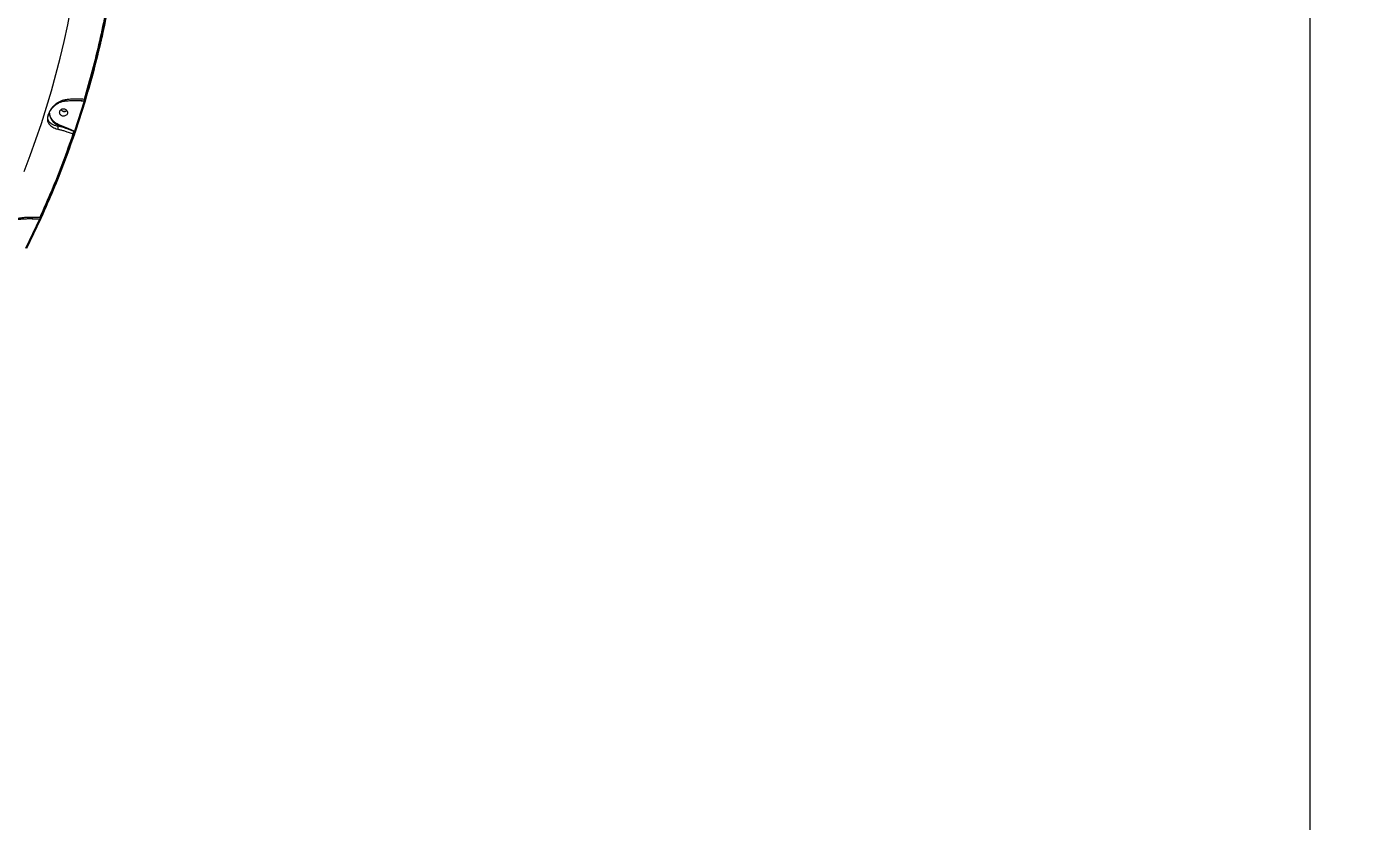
# Model space of a CAD drawing. Header units: millimetres. Extents: x -7083 to 7374, y -8368 to 7509.
# Drawn here: x 3121 to 4666, y -2781 to -1869 of the extents above; entities that cross this region are included whole.
import ezdxf

# ---------------------------------------------------------------- set-up
doc = ezdxf.new("R2010")
doc.units = ezdxf.units.MM
for name, color, linetype in [('DIKOM_ОБЪЕКТ', 7, 'Continuous'), ('DIKOM_РАЗМЕР_ЗОНА', 7, 'Continuous'), ('DIKOM_РАЗМЕР_ОБЪЕКТА', 7, 'Continuous')]:
    doc.layers.add(name, color=color, linetype=linetype)
doc.styles.add('style1', font='arial.ttf', dxfattribs={"width": 0.8})
doc.dimstyles.new('1-50', dxfattribs={"dimtxt": 300, "dimasz": 200, "dimexe": 100, "dimexo": 0, "dimgap": 100, "dimtad": 1, "dimtxsty": 'style1', "dimcen": 200, "dimclrd": 7, "dimclre": 7, "dimclrt": 7, "dimadec": 1, "dimazin": 2, "dimtfac": 1, "dimtmove": 0, "dimatfit": 2, "dimfxl": 0, "dimlwd": 25, "dimlwe": 18, "dimarcsym": 0})

# ---------------------------------------------------------------- blocks, each defined once
blk = doc.blocks.new('*D10')
at = {"layer": 'Defpoints', "color": 0, "transparency": 16777216}
for p in [(4593.5, 648.9), (-5583.4, 648), (4593.5, -5902.5)]:
    blk.add_point(p, dxfattribs=at)
at = {"layer": 'DIKOM_РАЗМЕР_ОБЪЕКТА', "color": 7, "lineweight": 18, "transparency": 16777216}
for p, q in [((4593.5, 648.9), (4593.5, -6002.5)), ((-5583.4, 648), (-5583.4, -6002.5))]:
    blk.add_line(p, q, dxfattribs=at)
at = {"layer": 'DIKOM_РАЗМЕР_ОБЪЕКТА', "color": 7, "lineweight": 25, "transparency": 16777216}
blk.add_line((-5383.4, -5902.5), (4393.5, -5902.5), dxfattribs=at)
at = {"layer": 'DIKOM_РАЗМЕР_ОБЪЕКТА', "color": 7, "transparency": 16777216}
for points in [[(-5383.4, -5869.2), (-5383.4, -5935.9), (-5583.4, -5902.5)], [(4393.5, -5869.2), (4393.5, -5935.9), (4593.5, -5902.5)]]:
    blk.add_solid(points, dxfattribs=at)
at = {"layer": 'DIKOM_РАЗМЕР_ОБЪЕКТА', "color": 7, "transparency": 16777216, "insert": (-226.1, -5649.4), "char_height": 300, "attachment_point": 5, "style": 'style1'}
blk.add_mtext('10150', dxfattribs=at)
blk = doc.blocks.new('*D11')
at = {"layer": 'Defpoints', "color": 0, "transparency": 16777216}
for p in [(-321.7, 5509.1), (-348.7, -4811.5), (5568.6, -4811.5)]:
    blk.add_point(p, dxfattribs=at)
at = {"layer": 'DIKOM_РАЗМЕР_ОБЪЕКТА', "color": 7, "lineweight": 18, "transparency": 16777216}
for p, q in [((-321.7, 5509.1), (5668.6, 5509.1)), ((-348.7, -4811.5), (5668.6, -4811.5))]:
    blk.add_line(p, q, dxfattribs=at)
at = {"layer": 'DIKOM_РАЗМЕР_ОБЪЕКТА', "color": 7, "lineweight": 25, "transparency": 16777216}
blk.add_line((5568.6, 5309.1), (5568.6, -4611.5), dxfattribs=at)
at = {"layer": 'DIKOM_РАЗМЕР_ОБЪЕКТА', "color": 7, "transparency": 16777216}
for points in [[(5535.2, 5309.1), (5601.9, 5309.1), (5568.6, 5509.1)], [(5535.2, -4611.5), (5601.9, -4611.5), (5568.6, -4811.5)]]:
    blk.add_solid(points, dxfattribs=at)
at = {"layer": 'DIKOM_РАЗМЕР_ОБЪЕКТА', "color": 7, "transparency": 16777216, "insert": (5315.3, 775.2), "char_height": 300, "attachment_point": 5, "rotation": 90, "style": 'style1'}
blk.add_mtext('10300', dxfattribs=at)
blk = doc.blocks.new('*D12')
at = {"layer": 'Defpoints', "color": 0, "transparency": 16777216}
for p in [(-621.7, 7509.1), (-373.6, -6811.5), (7273.9, -6811.5)]:
    blk.add_point(p, dxfattribs=at)
at = {"layer": 'DIKOM_РАЗМЕР_ЗОНА', "color": 7, "lineweight": 18, "transparency": 16777216}
for p, q in [((-621.7, 7509.1), (7373.9, 7509.1)), ((-373.6, -6811.5), (7373.9, -6811.5))]:
    blk.add_line(p, q, dxfattribs=at)
at = {"layer": 'DIKOM_РАЗМЕР_ЗОНА', "color": 7, "lineweight": 25, "transparency": 16777216}
blk.add_line((7273.9, 7309.1), (7273.9, -6611.5), dxfattribs=at)
at = {"layer": 'DIKOM_РАЗМЕР_ЗОНА', "color": 7, "transparency": 16777216}
for points in [[(7240.6, 7309.1), (7307.2, 7309.1), (7273.9, 7509.1)], [(7240.6, -6611.5), (7307.2, -6611.5), (7273.9, -6811.5)]]:
    blk.add_solid(points, dxfattribs=at)
at = {"layer": 'DIKOM_РАЗМЕР_ЗОНА', "color": 7, "transparency": 16777216, "insert": (7020.6, 1288.3), "char_height": 300, "attachment_point": 5, "rotation": 90, "style": 'style1'}
blk.add_mtext('14300', dxfattribs=at)
blk = doc.blocks.new('*D13')
at = {"layer": 'Defpoints', "color": 0, "transparency": 16777216}
for p in [(6593.5, 996.2), (-7083.4, 648), (6593.5, -8268.3)]:
    blk.add_point(p, dxfattribs=at)
at = {"layer": 'DIKOM_РАЗМЕР_ЗОНА', "color": 7, "lineweight": 18, "transparency": 16777216}
for p, q in [((6593.5, 996.2), (6593.5, -8368.3)), ((-7083.4, 648), (-7083.4, -8368.3))]:
    blk.add_line(p, q, dxfattribs=at)
at = {"layer": 'DIKOM_РАЗМЕР_ЗОНА', "color": 7, "lineweight": 25, "transparency": 16777216}
blk.add_line((-6883.4, -8268.3), (6393.5, -8268.3), dxfattribs=at)
at = {"layer": 'DIKOM_РАЗМЕР_ЗОНА', "color": 7, "transparency": 16777216}
for points in [[(-6883.4, -8235), (-6883.4, -8301.6), (-7083.4, -8268.3)], [(6393.5, -8235), (6393.5, -8301.6), (6593.5, -8268.3)]]:
    blk.add_solid(points, dxfattribs=at)
at = {"layer": 'DIKOM_РАЗМЕР_ЗОНА', "color": 7, "transparency": 16777216, "insert": (322.1, -8015), "char_height": 300, "attachment_point": 5, "style": 'style1'}
blk.add_mtext('13650', dxfattribs=at)

msp = doc.modelspace()

# ---------------------------------------------------------------- linework, layer by layer
at = {"layer": 'DIKOM_ОБЪЕКТ', "color": 7, "linetype": 'Continuous', "lineweight": 15}
for p, q in [((3187.145, -1954.456), (3176.065, -1989.03)), ((3188.175, -1954.4), (3177.086, -1989.002)), ((3178.72, -1953.792), (3180.39, -1953.931)), ((3180.39, -1953.931), (3187.01, -1954.445)), ((3186.984, -1954.172), (3187.4, -1954.207)), ((3187.681, -1952.602), (3187.009, -1952.546)), ((3187.01, -1954.445), (3187.145, -1954.456)), ((3157.043, -1981.833), (3156.722, -1983.358)), ((3156.722, -1983.358), (3156.723, -1983.361)), ((3169.369, -1986.919), (3157.043, -1981.833)), ((3169.596, -1986.318), (3157.27, -1981.231)), ((3175.377, -1989.402), (3169.369, -1986.919)), ((3175.594, -1988.835), (3169.596, -1986.318)), ((3174.899, -1992.489), (3174.288, -1992.237)), ((3175.92, -1989.627), (3175.377, -1989.402)), ((3176.065, -1989.03), (3175.594, -1988.835)), ((3135.873, -2090.102), (3119.813, -2123.606)), ((3136.861, -2090.159), (3120.787, -2123.69)), ((3127.592, -2089.45), (3129.253, -2089.589)), ((3129.253, -2089.589), (3135.873, -2090.102)), ((3136.128, -2089.922), (3135.873, -2090.102)), ((3136.092, -2089.85), (3136.343, -2089.871)), ((3136.814, -2088.282), (3136.117, -2088.224)), ((3137.118, -2089.615), (3137.217, -2089.423))]:
    msp.add_line(p, q, dxfattribs=at)
at = {"layer": 'DIKOM_ОБЪЕКТ', "color": 7, "linetype": 'Continuous', "lineweight": 15, "flags": 128}
for points in [[(3118.179, -2035.297), (3125.159, -2017.049), (3131.789, -1998.678), (3138.065, -1980.19), (3143.987, -1961.59), (3149.551, -1942.885), (3154.757, -1924.081), (3159.603, -1905.183), (3164.087, -1886.197), (3168.207, -1867.13), (3171.963, -1847.988), (3175.354, -1828.776), (3178.377, -1809.502), (3181.033, -1790.17), (3183.32, -1770.787), (3185.237, -1751.36), (3186.785, -1731.894), (3187.962, -1712.396), (3188.768, -1692.872), (3189.203, -1673.328)], [(3188.175, -1954.4), (3188.137, -1954.459), (3188.066, -1954.505), (3187.963, -1954.537), (3187.833, -1954.552), (3187.68, -1954.552), (3187.51, -1954.535), (3187.33, -1954.503), (3187.145, -1954.456)], [(3188.711, -1952.546), (3188.672, -1952.604), (3188.6, -1952.65), (3188.497, -1952.681), (3188.367, -1952.697), (3188.214, -1952.697), (3188.045, -1952.68), (3187.865, -1952.648), (3187.681, -1952.602)], [(3175.918, -1992.466), (3175.88, -1992.524), (3175.808, -1992.567), (3175.706, -1992.595), (3175.577, -1992.607), (3175.426, -1992.602), (3175.259, -1992.58), (3175.081, -1992.542), (3174.899, -1992.489)], [(3177.086, -1989.002), (3177.048, -1989.061), (3176.977, -1989.105), (3176.875, -1989.134), (3176.746, -1989.146), (3176.595, -1989.141), (3176.427, -1989.12), (3176.248, -1989.082), (3176.065, -1989.03)], [(3136.861, -2090.159), (3136.824, -2090.215), (3136.755, -2090.254), (3136.656, -2090.275), (3136.531, -2090.277), (3136.385, -2090.259), (3136.222, -2090.223), (3136.05, -2090.171), (3135.873, -2090.102)], [(3137.801, -2088.338), (3137.764, -2088.393), (3137.694, -2088.432), (3137.595, -2088.453), (3137.47, -2088.455), (3137.324, -2088.437), (3137.162, -2088.402), (3136.989, -2088.349), (3136.814, -2088.282)], [(3137.334, -2089.249), (3137.262, -2089.381), (3137.23, -2089.427)]]:
    msp.add_lwpolyline(points, dxfattribs=at)
at = {"layer": 'DIKOM_ОБЪЕКТ', "color": 7, "linetype": 'Continuous', "lineweight": 15}
for centre, radius, start, end in [((3193.261, -1953.461), 6.318, 171.66857, 186.455243), ((3183.241, -1954.153), 3.78, 355.573531, 359.668013), ((3162.962, -1966.926), 16.04, 184.249017, 248.34561), ((3173.582, -1988.16), 4.391, 155.188453, 163.585647), ((3150.883, -1981.627), 25.698, 335.61421, 342.388679), ((3180.275, -1990.957), 5.14, 155.61421, 162.388679), ((3175.613, -1990.497), 0.923, 345.051469, 70.559556), ((3142.369, -2089.139), 6.318, 171.66857, 186.455243), ((3136.437, -2089.181), 0.803, 247.335376, 330.567247), ((3134.391, -2089.863), 1.738, 358.05617, 0.322939), ((3136.429, -2088.831), 0.998, 265.22948, 323.337862)]:
    msp.add_arc(centre, radius, start, end, dxfattribs=at)
for points, knots in [([(3211.781, -1851.96), (3209.468, -1863.241), (3204.843, -1885.797), (3196.581, -1919.346), (3190.2, -1941.478), (3187.009, -1952.546)], [0, 0, 0, 0, 0.33338529, 0.66661471, 1, 1, 1, 1]), ([(3212.403, -1852.217), (3210.093, -1863.475), (3205.476, -1885.985), (3197.23, -1919.468), (3190.864, -1941.556), (3187.681, -1952.602)], [0, 0, 0, 0, 0.33338503, 0.66661497, 1, 1, 1, 1]), ([(3199.623, -1912.939), (3201.09, -1907.446), (3205.498, -1890.943), (3210.004, -1871.515), (3212.703, -1857.525), (3213.243, -1854.723)], [0, 0, 0, 0, 0.28517905, 0.85686234, 1, 1, 1, 1]), ([(3188.441, -1953.505), (3190.116, -1947.865), (3193.568, -1936.245), (3198.421, -1918.535), (3203.079, -1900.404), (3207.029, -1884.016), (3209.293, -1873.644), (3210.227, -1869.369)], [0, 0, 0, 0, 0.2029992, 0.418282, 0.63361727, 0.84900816, 1, 1, 1, 1]), ([(3165.143, -1953.073), (3164.017, -1953.293), (3161.778, -1953.732), (3158.625, -1955.14), (3155.685, -1956.972), (3153.266, -1958.992), (3151.303, -1961.01), (3149.746, -1962.9), (3148.429, -1964.794), (3147.365, -1966.604), (3146.517, -1968.316), (3145.83, -1970.03), (3145.33, -1971.705), (3145.026, -1973.294), (3144.918, -1974.74), (3144.98, -1976.09), (3145.26, -1977.712), (3145.943, -1979.521), (3147.206, -1981.414), (3148.903, -1983.098), (3151.046, -1984.56), (3153.607, -1985.805), (3155.677, -1986.352), (3156.713, -1986.625)], [0, 0, 0, 0, 0.06283541, 0.1249526, 0.18744418, 0.24983517, 0.29196344, 0.33403604, 0.37491434, 0.40736471, 0.43769166, 0.46923159, 0.50040721, 0.53088449, 0.56320552, 0.59350727, 0.62600122, 0.68791017, 0.75013656, 0.81258315, 0.87495034, 0.93743114, 1, 1, 1, 1]), ([(3146.971, -1968.122), (3147.241, -1967.538), (3147.979, -1965.945), (3149.677, -1963.524), (3151.905, -1960.945), (3154.544, -1958.606), (3157.552, -1956.629), (3160.932, -1955.07), (3163.378, -1954.638), (3164.627, -1954.417)], [0, 0, 0, 0, 0.07645057, 0.20862892, 0.35125169, 0.50195069, 0.66155791, 0.82706426, 1, 1, 1, 1]), ([(3164.201, -1954.467), (3166.144, -1954.267), (3169.934, -1953.876), (3175.842, -1953.705), (3181.522, -1953.784), (3185.2, -1954.045), (3186.983, -1954.172)], [0, 0, 0, 0, 0.27238526, 0.5313659, 0.77282803, 1, 1, 1, 1]), ([(3165.143, -1953.073), (3165.116, -1953.241), (3165.062, -1953.574), (3164.913, -1953.965), (3164.733, -1954.236), (3164.539, -1954.416), (3164.397, -1954.417), (3164.328, -1954.418)], [0, 0, 0, 0, 0.21972162, 0.43536118, 0.63967327, 0.82703533, 1, 1, 1, 1]), ([(3187.009, -1952.546), (3186.069, -1952.485), (3184.189, -1952.363), (3181.363, -1952.265), (3178.553, -1952.23), (3174.719, -1952.276), (3170.155, -1952.493), (3166.736, -1952.888), (3165.143, -1953.073)], [0, 0, 0, 0, 0.12518647, 0.2503699, 0.3755464, 0.50031803, 0.76711955, 1, 1, 1, 1]), ([(3184.15, -1967.333), (3185.515, -1963.074), (3186.94, -1958.629), (3188.251, -1954.151), (3188.306, -1953.963)], [0, 0, 0, 0, 0.95813825, 1, 1, 1, 1]), ([(3187.416, -1954.162), (3187.417, -1954.158), (3187.419, -1954.15), (3187.406, -1954.157), (3187.381, -1954.18), (3187.337, -1954.227), (3187.26, -1954.314), (3187.186, -1954.405), (3187.145, -1954.456)], [0, 0, 0, 0, 0.11701831, 0.23857317, 0.36617014, 0.50111263, 0.71987291, 1, 1, 1, 1]), ([(3187.681, -1952.602), (3187.624, -1952.887), (3187.52, -1953.405), (3187.424, -1953.934), (3187.383, -1954.204), (3187.398, -1954.178), (3187.403, -1954.17)], [0, 0, 0, 0, 0.31775982, 0.57852014, 0.87391067, 1, 1, 1, 1]), ([(3187.395, -1954.207), (3187.502, -1954.206), (3187.666, -1954.205), (3187.877, -1954.132), (3188.081, -1954.022), (3188.293, -1953.826), (3188.388, -1953.614), (3188.434, -1953.509)], [0, 0, 0, 0, 0.22883898, 0.35057871, 0.47785801, 0.7423541, 1, 1, 1, 1]), ([(3188.446, -1953.473), (3188.452, -1953.458), (3188.464, -1953.427), (3188.41, -1953.614), (3188.313, -1953.94), (3188.221, -1954.247), (3188.175, -1954.4)], [0, 0, 0, 0, 0.25006435, 0.49999611, 0.74994647, 1, 1, 1, 1]), ([(3188.711, -1952.546), (3188.665, -1952.699), (3188.574, -1953.006), (3188.479, -1953.333), (3188.427, -1953.519), (3188.44, -1953.489), (3188.446, -1953.473)], [0, 0, 0, 0, 0.25005095, 0.49999949, 0.74993275, 1, 1, 1, 1]), ([(3156.723, -1983.361), (3156.093, -1983.23), (3154.829, -1982.967), (3153.122, -1982.415), (3151.718, -1981.833), (3150.547, -1981.231), (3149.597, -1980.648), (3148.726, -1980.011), (3147.962, -1979.34), (3147.291, -1978.624), (3146.716, -1977.857), (3146.239, -1977.035), (3145.854, -1976.115), (3145.595, -1975.117), (3145.477, -1973.992), (3145.494, -1972.842), (3145.666, -1971.952), (3145.744, -1971.552)], [0, 0, 0, 0, 0.08318504, 0.16706472, 0.2531827, 0.31300016, 0.3795555, 0.44261947, 0.50592215, 0.56921305, 0.63212533, 0.69480454, 0.75755673, 0.82530125, 0.88456262, 0.94814611, 1, 1, 1, 1]), ([(3145.727, -1971.565), (3145.92, -1970.763), (3146.192, -1969.636), (3146.797, -1968.46), (3146.971, -1968.122)], [0, 0, 0, 0, 0.71271427, 1, 1, 1, 1]), ([(3145.744, -1971.552), (3145.758, -1971.462), (3145.85, -1970.897), (3146.127, -1969.989), (3146.465, -1969.19), (3146.575, -1968.933)], [0, 0, 0, 0, 0.11389338, 0.71441121, 1, 1, 1, 1]), ([(3157.27, -1981.231), (3156.474, -1980.854), (3154.844, -1980.083), (3152.651, -1978.432), (3150.712, -1976.417), (3149.156, -1974.071), (3148.086, -1971.514), (3147.515, -1969.091), (3147.523, -1967.552), (3147.527, -1966.909)], [0, 0, 0, 0, 0.13920278, 0.28498368, 0.43550517, 0.588514, 0.74152284, 0.89204433, 1, 1, 1, 1]), ([(3163.561, -1966.27), (3163.017, -1966.066), (3161.928, -1965.657), (3160.947, -1964.806), (3160.73, -1964.245), (3160.715, -1964.204)], [0, 0, 0, 0, 0.48117433, 0.96234865, 1, 1, 1, 1]), ([(3160.715, -1964.204), (3160.73, -1964.245), (3160.947, -1964.806), (3161.928, -1965.657), (3163.017, -1966.066), (3163.561, -1966.27)], [0, 0, 0, 0, 0.03765135, 0.51882567, 1, 1, 1, 1]), ([(3167.289, -1965.528), (3167.179, -1965.63), (3166.657, -1966.113), (3165.303, -1966.48), (3164.142, -1966.34), (3163.561, -1966.27)], [0, 0, 0, 0, 0.11793439, 0.55896719, 1, 1, 1, 1]), ([(3163.561, -1966.27), (3164.142, -1966.34), (3165.303, -1966.48), (3166.657, -1966.113), (3167.179, -1965.63), (3167.289, -1965.528)], [0, 0, 0, 0, 0.44103281, 0.88206561, 1, 1, 1, 1]), ([(3174.288, -1992.237), (3170.467, -2003.057), (3162.824, -2024.692), (3150.093, -2056.707), (3140.777, -2077.717), (3136.117, -2088.224)], [0, 0, 0, 0, 0.33338482, 0.66661518, 1, 1, 1, 1]), ([(3174.899, -1992.489), (3171.085, -2003.287), (3163.458, -2024.877), (3150.755, -2056.828), (3141.461, -2077.796), (3136.814, -2088.282)], [0, 0, 0, 0, 0.33338455, 0.66661545, 1, 1, 1, 1]), ([(3156.723, -1983.361), (3156.793, -1983.476), (3156.961, -1983.752), (3157.075, -1984.313), (3157.093, -1984.923), (3157.042, -1985.481), (3156.92, -1986.073), (3156.782, -1986.44), (3156.713, -1986.625)], [0, 0, 0, 0, 0.16499776, 0.39362908, 0.53166491, 0.68198612, 0.84002295, 1, 1, 1, 1]), ([(3156.713, -1986.625), (3157.207, -1986.733), (3158.227, -1986.955), (3159.837, -1987.348), (3161.566, -1987.805), (3163.417, -1988.334), (3165.363, -1988.934), (3167.502, -1989.642), (3169.735, -1990.437), (3172.046, -1991.315), (3173.541, -1991.93), (3174.288, -1992.237)], [0, 0, 0, 0, 0.08924345, 0.18405138, 0.28442404, 0.39036165, 0.50186442, 0.61472566, 0.75021101, 0.87510426, 1, 1, 1, 1]), ([(3169.369, -1986.919), (3167.207, -1986.198), (3162.864, -1984.75), (3158.775, -1983.823), (3156.722, -1983.358)], [0, 0, 0, 0, 0.49771482, 1, 1, 1, 1]), ([(3175.92, -1989.627), (3175.867, -1989.79), (3175.762, -1990.119), (3175.506, -1990.848), (3175.207, -1991.673), (3175.006, -1992.207), (3174.899, -1992.489)], [0, 0, 0, 0, 0.24925371, 0.49996376, 0.73612418, 1, 1, 1, 1]), ([(3176.505, -1990.735), (3176.472, -1990.834), (3176.407, -1991.03), (3176.255, -1991.479), (3176.085, -1991.98), (3175.974, -1992.304), (3175.918, -1992.466)], [0, 0, 0, 0, 0.25000207, 0.4999786, 0.74970703, 1, 1, 1, 1]), ([(3176.065, -1989.03), (3176.055, -1989.09), (3176.036, -1989.204), (3175.998, -1989.378), (3175.957, -1989.529), (3175.932, -1989.594), (3175.92, -1989.627)], [0, 0, 0, 0, 0.26743818, 0.50019118, 0.75240828, 1, 1, 1, 1]), ([(3177.086, -1989.002), (3177.031, -1989.165), (3176.921, -1989.489), (3176.752, -1989.991), (3176.602, -1990.44), (3176.537, -1990.637), (3176.505, -1990.735)], [0, 0, 0, 0, 0.2502978, 0.50002307, 0.74999944, 1, 1, 1, 1]), ([(3109.85, -2090.41), (3111.319, -2090.22), (3114.207, -2089.846), (3118.757, -2089.524), (3123.953, -2089.354), (3129.752, -2089.406), (3134.022, -2089.705), (3136.091, -2089.85)], [0, 0, 0, 0, 0.18312339, 0.35994068, 0.53118185, 0.77284869, 1, 1, 1, 1]), ([(3136.117, -2088.224), (3135.304, -2088.175), (3133.474, -2088.066), (3130.785, -2087.976), (3128.014, -2087.94), (3125.487, -2087.96), (3122.348, -2088.049), (3118.743, -2088.254), (3114.643, -2088.635), (3112.102, -2089.006), (3110.838, -2089.19)], [0, 0, 0, 0, 0.09300496, 0.20943344, 0.30692223, 0.41045979, 0.50058464, 0.67198849, 0.83691074, 1, 1, 1, 1]), ([(3136.335, -2089.87), (3136.379, -2089.865), (3136.431, -2089.86), (3136.533, -2089.818), (3136.569, -2089.805), (3136.599, -2089.796), (3136.616, -2089.792), (3136.63, -2089.79), (3136.643, -2089.789), (3136.659, -2089.788), (3136.696, -2089.79), (3136.787, -2089.826), (3136.824, -2089.744), (3136.856, -2089.673)], [0, 0, 0, 0, 0.27716018, 0.32600942, 0.36261911, 0.37652279, 0.38823077, 0.39373192, 0.39931493, 0.41174392, 0.42740661, 0.50347325, 1, 1, 1, 1]), ([(3136.814, -2088.282), (3136.738, -2088.538), (3136.586, -2089.05), (3136.424, -2089.589), (3136.339, -2089.87), (3136.345, -2089.842), (3136.346, -2089.834)], [0, 0, 0, 0, 0.28911701, 0.57802936, 0.87507254, 1, 1, 1, 1]), ([(3137.136, -2089.575), (3137.095, -2089.66), (3137.012, -2089.83), (3136.911, -2090.049), (3136.861, -2090.159)], [0, 0, 0, 0, 0.49772349, 1, 1, 1, 1]), ([(3137.801, -2088.338), (3137.733, -2088.487), (3137.596, -2088.785), (3137.438, -2089.107), (3137.335, -2089.296), (3137.334, -2089.264), (3137.334, -2089.249)], [0, 0, 0, 0, 0.25018293, 0.50013198, 0.75004425, 1, 1, 1, 1])]:
    msp.add_open_spline(points, degree=3, knots=knots, dxfattribs=at)
for points in [[(3213.453, -1852.078), (3211.142, -1863.343), (3206.52, -1885.874), (3198.267, -1919.384), (3191.896, -1941.492), (3188.711, -1952.546)], [(3162.43, -1971.636), (3161.872, -1971.436), (3160.758, -1971.036), (3159.535, -1969.739), (3158.895, -1968.153), (3158.949, -1966.463), (3159.686, -1964.939), (3160.992, -1963.823), (3162.68, -1963.23), (3163.855, -1963.384), (3164.443, -1963.461)], [(3164.443, -1963.461), (3165, -1963.661), (3166.115, -1964.061), (3167.338, -1965.358), (3167.978, -1966.944), (3167.924, -1968.634), (3167.187, -1970.158), (3165.881, -1971.273), (3164.192, -1971.867), (3163.017, -1971.713), (3162.43, -1971.636)], [(3175.918, -1992.466), (3172.101, -2003.271), (3164.467, -2024.881), (3151.754, -2056.858), (3142.452, -2077.845), (3137.801, -2088.338)], [(3157.27, -1981.231), (3157.244, -1981.29), (3157.193, -1981.408), (3157.122, -1981.59), (3157.066, -1981.746), (3157.051, -1981.804), (3157.043, -1981.833)]]:
    msp.add_open_spline(points, degree=3, dxfattribs=at)

# ---------------------------------------------------------------- dimensions: what is measured, and where the dimension line sits
at = {"layer": 'DIKOM_РАЗМЕР_ЗОНА'}
dim = msp.add_linear_dim(base=(7273.891, -6811.526), p1=(-621.712, 7509.064), p2=(-373.605, -6811.526), angle=90, text='14300', dimstyle='1-50', dxfattribs=at)
dim.commit()
dim.dimension.update_dxf_attribs({"geometry": '*D12', "text_midpoint": (7273.891, 1288.251), "dimtype": 160})
dim = msp.add_linear_dim(base=(6593.528, -8268.308), p1=(-7083.425, 647.956), p2=(6593.528, 996.237), text='13650', dimstyle='1-50', dxfattribs=at)
dim.commit()
dim.dimension.update_dxf_attribs({"geometry": '*D13', "text_midpoint": (322.101, -8268.308), "dimtype": 160})
at = {"layer": 'DIKOM_РАЗМЕР_ОБЪЕКТА'}
dim = msp.add_linear_dim(base=(5568.58, -4811.525), p1=(-321.712, 5509.064), p2=(-348.712, -4811.525), angle=90, text='10300', dimstyle='1-50', dxfattribs=at)
dim.commit()
dim.dimension.update_dxf_attribs({"geometry": '*D11', "text_midpoint": (5568.58, 775.227), "dimtype": 160})
dim = msp.add_linear_dim(base=(4593.55, -5902.538), p1=(-5583.425, 647.956), p2=(4593.55, 648.921), text='10150', dimstyle='1-50', dxfattribs=at)
dim.commit()
dim.dimension.update_dxf_attribs({"geometry": '*D10', "text_midpoint": (-226.127, -5902.538), "dimtype": 160})

doc.saveas('drawing.dxf')
